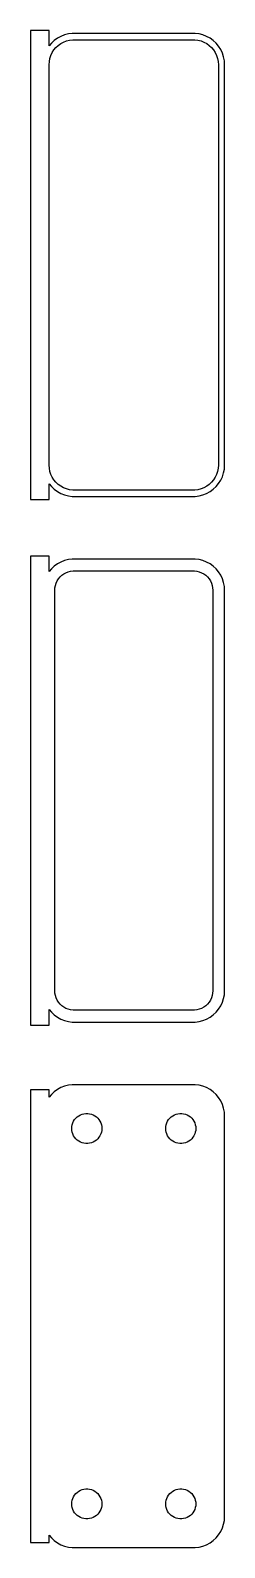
# Model space of a CAD drawing. Header units: metres. Extents: x -16 to 14, y 215 to 457.
import ezdxf

# ---------------------------------------------------------------- set-up
doc = ezdxf.new("R2010")
doc.units = ezdxf.units.M

msp = doc.modelspace()

# ---------------------------------------------------------------- linework, layer by layer
for p, q in [((-13.5, 457.49), (-16.5, 457.49)), ((-16.5, 457.49), (-16.5, 382.51)), ((-13.5, 454.993), (-13.5, 457.49)), ((-12.1791, 456.222), (-12.6871, 455.853)), ((-11.6289, 456.524), (-12.1791, 456.222)), ((-11.0451, 456.755), (-11.6289, 456.524)), ((-10.4369, 456.911), (-11.0451, 456.755)), ((-10.7361, 455.804), (-10.2495, 455.929)), ((-9.81395, 456.99), (-10.4369, 456.911)), ((-10.2495, 455.929), (-9.75116, 455.992)), ((9.81395, 456.99), (-9.81395, 456.99)), ((-9.75116, 455.992), (9.75116, 455.992)), ((9.75116, 455.992), (10.2495, 455.929)), ((10.4369, 456.911), (9.81395, 456.99)), ((10.2495, 455.929), (10.7361, 455.804)), ((11.0451, 456.755), (10.4369, 456.911)), ((11.6289, 456.524), (11.0451, 456.755)), ((12.1791, 456.222), (11.6289, 456.524)), ((12.6871, 455.853), (12.1791, 456.222)), ((-13.1448, 455.423), (-13.5, 454.993)), ((-13.3743, 452.995), (-13.2191, 453.472)), ((-13.2191, 453.472), (-13.0052, 453.927)), ((-12.6871, 455.853), (-13.1448, 455.423)), ((-13.0052, 453.927), (-12.7361, 454.351)), ((-12.7361, 454.351), (-12.4159, 454.738)), ((-12.4159, 454.738), (-12.0497, 455.082)), ((-12.0497, 455.082), (-11.6433, 455.377)), ((-11.6433, 455.377), (-11.2031, 455.619)), ((-11.2031, 455.619), (-10.7361, 455.804)), ((10.7361, 455.804), (11.2031, 455.619)), ((11.2031, 455.619), (11.6433, 455.377)), ((11.6433, 455.377), (12.0497, 455.082)), ((12.0497, 455.082), (12.4159, 454.738)), ((12.4159, 454.738), (12.7361, 454.351)), ((13.1448, 455.423), (12.6871, 455.853)), ((12.7361, 454.351), (13.0052, 453.927)), ((13.0052, 453.927), (13.2191, 453.472)), ((13.5451, 454.939), (13.1448, 455.423)), ((13.2191, 453.472), (13.3743, 452.995)), ((13.8815, 454.409), (13.5451, 454.939)), ((14.1489, 453.841), (13.8815, 454.409)), ((14.3429, 453.243), (14.1489, 453.841)), ((-13.5, 452), (-13.4684, 452.501)), ((-13.5, 388), (-13.5, 452)), ((-13.4684, 452.501), (-13.3743, 452.995)), ((13.3743, 452.995), (13.4684, 452.501)), ((13.4684, 452.501), (13.5, 452)), ((13.5, 452), (13.5, 388)), ((14.4606, 452.627), (14.3429, 453.243)), ((14.5, 452), (14.4606, 452.627)), ((14.5, 388), (14.5, 452)), ((-13.4684, 387.499), (-13.5, 388)), ((13.5, 388), (13.4684, 387.499)), ((14.4606, 387.373), (14.5, 388)), ((-13.3743, 387.005), (-13.4684, 387.499)), ((-13.2191, 386.528), (-13.3743, 387.005)), ((-13.0052, 386.073), (-13.2191, 386.528)), ((-12.7361, 385.649), (-13.0052, 386.073)), ((-12.4159, 385.262), (-12.7361, 385.649)), ((12.7361, 385.649), (12.4159, 385.262)), ((13.0052, 386.073), (12.7361, 385.649)), ((13.2191, 386.528), (13.0052, 386.073)), ((13.3743, 387.005), (13.2191, 386.528)), ((13.4684, 387.499), (13.3743, 387.005)), ((13.5451, 385.061), (13.8815, 385.591)), ((13.8815, 385.591), (14.1489, 386.159)), ((14.1489, 386.159), (14.3429, 386.757)), ((14.3429, 386.757), (14.4606, 387.373)), ((-13.5, 385.007), (-13.1448, 384.577)), ((-13.5, 382.51), (-13.5, 385.007)), ((-13.1448, 384.577), (-12.6871, 384.147)), ((-12.6871, 384.147), (-12.1791, 383.778)), ((-12.0497, 384.918), (-12.4159, 385.262)), ((-12.1791, 383.778), (-11.6289, 383.476)), ((-11.6433, 384.623), (-12.0497, 384.918)), ((-11.2031, 384.381), (-11.6433, 384.623)), ((-11.6289, 383.476), (-11.0451, 383.245)), ((-10.7361, 384.196), (-11.2031, 384.381)), ((-11.0451, 383.245), (-10.4369, 383.089)), ((-10.2495, 384.071), (-10.7361, 384.196)), ((-9.75116, 384.008), (-10.2495, 384.071)), ((9.75116, 384.008), (-9.75116, 384.008)), ((10.2495, 384.071), (9.75116, 384.008)), ((10.7361, 384.196), (10.2495, 384.071)), ((10.4369, 383.089), (11.0451, 383.245)), ((11.2031, 384.381), (10.7361, 384.196)), ((11.0451, 383.245), (11.6289, 383.476)), ((11.6433, 384.623), (11.2031, 384.381)), ((11.6289, 383.476), (12.1791, 383.778)), ((12.0497, 384.918), (11.6433, 384.623)), ((12.4159, 385.262), (12.0497, 384.918)), ((12.1791, 383.778), (12.6871, 384.147)), ((12.6871, 384.147), (13.1448, 384.577)), ((13.1448, 384.577), (13.5451, 385.061)), ((-16.5, 382.51), (-13.5, 382.51)), ((-10.4369, 383.089), (-9.81395, 383.01)), ((-9.81395, 383.01), (9.81395, 383.01)), ((9.81395, 383.01), (10.4369, 383.089)), ((-13.5, 373.479), (-16.5, 373.479)), ((-16.5, 373.479), (-16.5, 298.521)), ((-13.5, 370.993), (-13.5, 373.479)), ((-13.1448, 371.423), (-13.5, 370.993)), ((-12.6871, 371.853), (-13.1448, 371.423)), ((-12.1791, 372.222), (-12.6871, 371.853)), ((-11.6289, 372.524), (-12.1791, 372.222)), ((-11.0451, 372.755), (-11.6289, 372.524)), ((-10.4369, 372.911), (-11.0451, 372.755)), ((-10.4619, 370.961), (-10.0833, 371.058)), ((-9.81395, 372.99), (-10.4369, 372.911)), ((-10.0833, 371.058), (-9.69545, 371.107)), ((9.81395, 372.99), (-9.81395, 372.99)), ((-9.69545, 371.107), (9.69545, 371.107)), ((9.69545, 371.107), (10.0833, 371.058)), ((10.4369, 372.911), (9.81395, 372.99)), ((10.0833, 371.058), (10.4619, 370.961)), ((11.0451, 372.755), (10.4369, 372.911)), ((11.6289, 372.524), (11.0451, 372.755)), ((12.1791, 372.222), (11.6289, 372.524)), ((12.6871, 371.853), (12.1791, 372.222)), ((13.1448, 371.423), (12.6871, 371.853)), ((13.5451, 370.939), (13.1448, 371.423)), ((-12.5884, 368.39), (-12.5151, 368.774)), ((-12.5151, 368.774), (-12.3943, 369.146)), ((-12.3943, 369.146), (-12.2279, 369.5)), ((-12.2279, 369.5), (-12.0184, 369.83)), ((-12.0184, 369.83), (-11.7692, 370.131)), ((-11.7692, 370.131), (-11.4842, 370.399)), ((-11.4842, 370.399), (-11.168, 370.628)), ((-11.168, 370.628), (-10.8254, 370.817)), ((-10.8254, 370.817), (-10.4619, 370.961)), ((10.4619, 370.961), (10.8254, 370.817)), ((10.8254, 370.817), (11.168, 370.628)), ((11.168, 370.628), (11.4842, 370.399)), ((11.4842, 370.399), (11.7692, 370.131)), ((11.7692, 370.131), (12.0184, 369.83)), ((12.0184, 369.83), (12.2279, 369.5)), ((12.2279, 369.5), (12.3943, 369.146)), ((12.3943, 369.146), (12.5151, 368.774)), ((12.5151, 368.774), (12.5884, 368.39)), ((13.8815, 370.409), (13.5451, 370.939)), ((14.1489, 369.841), (13.8815, 370.409)), ((14.3429, 369.243), (14.1489, 369.841)), ((14.4606, 368.627), (14.3429, 369.243)), ((14.5, 368), (14.4606, 368.627)), ((-12.6129, 368), (-12.5884, 368.39)), ((-12.6129, 304), (-12.6129, 368)), ((12.5884, 368.39), (12.6129, 368)), ((12.6129, 368), (12.6129, 304)), ((14.5, 304), (14.5, 368)), ((-12.5884, 303.61), (-12.6129, 304)), ((-12.5151, 303.226), (-12.5884, 303.61)), ((-12.3943, 302.854), (-12.5151, 303.226)), ((12.5151, 303.226), (12.3943, 302.854)), ((12.5884, 303.61), (12.5151, 303.226)), ((12.6129, 304), (12.5884, 303.61)), ((14.3429, 302.757), (14.4606, 303.373)), ((14.4606, 303.373), (14.5, 304)), ((-13.5, 301.007), (-13.1448, 300.577)), ((-13.5, 298.521), (-13.5, 301.007)), ((-12.2279, 302.5), (-12.3943, 302.854)), ((-12.0184, 302.17), (-12.2279, 302.5)), ((-11.7692, 301.869), (-12.0184, 302.17)), ((-11.4842, 301.601), (-11.7692, 301.869)), ((-11.168, 301.372), (-11.4842, 301.601)), ((-10.8254, 301.183), (-11.168, 301.372)), ((-10.4619, 301.039), (-10.8254, 301.183)), ((-10.0833, 300.942), (-10.4619, 301.039)), ((-9.69545, 300.893), (-10.0833, 300.942)), ((9.69545, 300.893), (-9.69545, 300.893)), ((10.0833, 300.942), (9.69545, 300.893)), ((10.4619, 301.039), (10.0833, 300.942)), ((10.8254, 301.183), (10.4619, 301.039)), ((11.168, 301.372), (10.8254, 301.183)), ((11.4842, 301.601), (11.168, 301.372)), ((11.7692, 301.869), (11.4842, 301.601)), ((12.0184, 302.17), (11.7692, 301.869)), ((12.2279, 302.5), (12.0184, 302.17)), ((12.3943, 302.854), (12.2279, 302.5)), ((13.1448, 300.577), (13.5451, 301.061)), ((13.5451, 301.061), (13.8815, 301.591)), ((13.8815, 301.591), (14.1489, 302.159)), ((14.1489, 302.159), (14.3429, 302.757)), ((-16.5, 298.521), (-13.5, 298.521)), ((-13.1448, 300.577), (-12.6871, 300.147)), ((-12.6871, 300.147), (-12.1791, 299.778)), ((-12.1791, 299.778), (-11.6289, 299.476)), ((-11.6289, 299.476), (-11.0451, 299.245)), ((-11.0451, 299.245), (-10.4369, 299.089)), ((-10.4369, 299.089), (-9.81395, 299.01)), ((-9.81395, 299.01), (9.81395, 299.01)), ((9.81395, 299.01), (10.4369, 299.089)), ((10.4369, 299.089), (11.0451, 299.245)), ((11.0451, 299.245), (11.6289, 299.476)), ((11.6289, 299.476), (12.1791, 299.778)), ((12.1791, 299.778), (12.6871, 300.147)), ((12.6871, 300.147), (13.1448, 300.577)), ((-11.0451, 288.755), (-11.6289, 288.524)), ((-10.4369, 288.911), (-11.0451, 288.755)), ((-9.81395, 288.99), (-10.4369, 288.911)), ((9.81395, 288.99), (-9.81395, 288.99)), ((10.4369, 288.911), (9.81395, 288.99)), ((11.0451, 288.755), (10.4369, 288.911)), ((11.6289, 288.524), (11.0451, 288.755)), ((-13.5, 288.153), (-16.5, 288.153)), ((-16.5, 288.153), (-16.5, 215.847)), ((-13.5, 286.993), (-13.5, 288.153)), ((-13.1448, 287.423), (-13.5, 286.993)), ((-12.6871, 287.853), (-13.1448, 287.423)), ((-12.1791, 288.222), (-12.6871, 287.853)), ((-11.6289, 288.524), (-12.1791, 288.222)), ((12.1791, 288.222), (11.6289, 288.524)), ((12.6871, 287.853), (12.1791, 288.222)), ((13.1448, 287.423), (12.6871, 287.853)), ((13.5451, 286.939), (13.1448, 287.423)), ((13.8815, 286.409), (13.5451, 286.939)), ((14.1489, 285.841), (13.8815, 286.409)), ((-9.24951, 283.643), (-9.02982, 283.849)), ((-9.02982, 283.849), (-8.78598, 284.026)), ((-8.78598, 284.026), (-8.52187, 284.172)), ((-8.52187, 284.172), (-8.24164, 284.283)), ((-8.24164, 284.283), (-7.94971, 284.357)), ((-7.94971, 284.357), (-7.6507, 284.395)), ((-7.6507, 284.395), (-7.34929, 284.395)), ((-7.34929, 284.395), (-7.05028, 284.357)), ((-7.05028, 284.357), (-6.75835, 284.283)), ((-6.75835, 284.283), (-6.47812, 284.172)), ((-6.47812, 284.172), (-6.214, 284.026)), ((-6.214, 284.026), (-5.97017, 283.849)), ((-5.97017, 283.849), (-5.75047, 283.643)), ((5.75047, 283.643), (5.97017, 283.849)), ((5.97017, 283.849), (6.214, 284.026)), ((6.214, 284.026), (6.47812, 284.172)), ((6.47812, 284.172), (6.75835, 284.283)), ((6.75835, 284.283), (7.05028, 284.357)), ((7.05028, 284.357), (7.34929, 284.395)), ((7.34929, 284.395), (7.6507, 284.395)), ((7.6507, 284.395), (7.94971, 284.357)), ((7.94971, 284.357), (8.24164, 284.283)), ((8.24164, 284.283), (8.52187, 284.172)), ((8.52187, 284.172), (8.78598, 284.026)), ((8.78598, 284.026), (9.02982, 283.849)), ((9.02982, 283.849), (9.24951, 283.643)), ((14.3429, 285.243), (14.1489, 285.841)), ((14.4606, 284.627), (14.3429, 285.243)), ((14.5, 284), (14.4606, 284.627)), ((14.5, 220), (14.5, 284)), ((-9.89999, 282), (-9.88107, 282.301)), ((-9.88107, 281.699), (-9.89999, 282)), ((-9.88107, 282.301), (-9.82458, 282.597)), ((-9.82458, 281.403), (-9.88107, 281.699)), ((-9.82458, 282.597), (-9.73146, 282.883)), ((-9.73146, 281.117), (-9.82458, 281.403)), ((-9.73146, 282.883), (-9.60313, 283.156)), ((-9.60313, 283.156), (-9.44164, 283.411)), ((-9.44164, 283.411), (-9.24951, 283.643)), ((-5.75047, 283.643), (-5.55835, 283.411)), ((-5.55835, 283.411), (-5.39685, 283.156)), ((-5.39685, 283.156), (-5.26852, 282.883)), ((-5.26852, 282.883), (-5.1754, 282.597)), ((-5.1754, 281.403), (-5.26852, 281.117)), ((-5.1754, 282.597), (-5.11891, 282.301)), ((-5.11891, 281.699), (-5.1754, 281.403)), ((-5.11891, 282.301), (-5.09999, 282)), ((-5.09999, 282), (-5.11891, 281.699)), ((5.09999, 282), (5.11891, 282.301)), ((5.11891, 281.699), (5.09999, 282)), ((5.11891, 282.301), (5.1754, 282.597)), ((5.1754, 281.403), (5.11891, 281.699)), ((5.1754, 282.597), (5.26852, 282.883)), ((5.26852, 281.117), (5.1754, 281.403)), ((5.26852, 282.883), (5.39685, 283.156)), ((5.39685, 283.156), (5.55835, 283.411)), ((5.55835, 283.411), (5.75047, 283.643)), ((9.24951, 283.643), (9.44164, 283.411)), ((9.44164, 283.411), (9.60313, 283.156)), ((9.60313, 283.156), (9.73146, 282.883)), ((9.73146, 282.883), (9.82458, 282.597)), ((9.82458, 281.403), (9.73146, 281.117)), ((9.82458, 282.597), (9.88107, 282.301)), ((9.88107, 281.699), (9.82458, 281.403)), ((9.88107, 282.301), (9.89999, 282)), ((9.89999, 282), (9.88107, 281.699)), ((-9.60313, 280.844), (-9.73146, 281.117)), ((-9.44164, 280.589), (-9.60313, 280.844)), ((-9.24951, 280.357), (-9.44164, 280.589)), ((-9.02982, 280.151), (-9.24951, 280.357)), ((-8.78598, 279.974), (-9.02982, 280.151)), ((-8.52187, 279.828), (-8.78598, 279.974)), ((-8.24164, 279.717), (-8.52187, 279.828)), ((-7.94971, 279.643), (-8.24164, 279.717)), ((-7.6507, 279.605), (-7.94971, 279.643)), ((-7.34929, 279.605), (-7.6507, 279.605)), ((-7.05028, 279.643), (-7.34929, 279.605)), ((-6.75835, 279.717), (-7.05028, 279.643)), ((-6.47812, 279.828), (-6.75835, 279.717)), ((-6.214, 279.974), (-6.47812, 279.828)), ((-5.97017, 280.151), (-6.214, 279.974)), ((-5.75047, 280.357), (-5.97017, 280.151)), ((-5.55835, 280.589), (-5.75047, 280.357)), ((-5.39685, 280.844), (-5.55835, 280.589)), ((-5.26852, 281.117), (-5.39685, 280.844)), ((5.39685, 280.844), (5.26852, 281.117)), ((5.55835, 280.589), (5.39685, 280.844)), ((5.75047, 280.357), (5.55835, 280.589)), ((5.97017, 280.151), (5.75047, 280.357)), ((6.214, 279.974), (5.97017, 280.151)), ((6.47812, 279.828), (6.214, 279.974)), ((6.75835, 279.717), (6.47812, 279.828)), ((7.05028, 279.643), (6.75835, 279.717)), ((7.34929, 279.605), (7.05028, 279.643)), ((7.6507, 279.605), (7.34929, 279.605)), ((7.94971, 279.643), (7.6507, 279.605)), ((8.24164, 279.717), (7.94971, 279.643)), ((8.52187, 279.828), (8.24164, 279.717)), ((8.78598, 279.974), (8.52187, 279.828)), ((9.02982, 280.151), (8.78598, 279.974)), ((9.24951, 280.357), (9.02982, 280.151)), ((9.44164, 280.589), (9.24951, 280.357)), ((9.60313, 280.844), (9.44164, 280.589)), ((9.73146, 281.117), (9.60313, 280.844)), ((-9.73146, 222.883), (-9.60313, 223.156)), ((-9.60313, 223.156), (-9.44164, 223.411)), ((-9.44164, 223.411), (-9.24951, 223.643)), ((-9.24951, 223.643), (-9.02982, 223.849)), ((-9.02982, 223.849), (-8.78598, 224.026)), ((-8.78598, 224.026), (-8.52187, 224.172)), ((-8.52187, 224.172), (-8.24164, 224.283)), ((-8.24164, 224.283), (-7.94971, 224.357)), ((-7.94971, 224.357), (-7.6507, 224.395)), ((-7.6507, 224.395), (-7.34929, 224.395)), ((-7.34929, 224.395), (-7.05028, 224.357)), ((-7.05028, 224.357), (-6.75835, 224.283)), ((-6.75835, 224.283), (-6.47812, 224.172)), ((-6.47812, 224.172), (-6.214, 224.026)), ((-6.214, 224.026), (-5.97017, 223.849)), ((-5.97017, 223.849), (-5.75047, 223.643)), ((-5.75047, 223.643), (-5.55835, 223.411)), ((-5.55835, 223.411), (-5.39685, 223.156)), ((-5.39685, 223.156), (-5.26852, 222.883)), ((5.26852, 222.883), (5.39685, 223.156)), ((5.39685, 223.156), (5.55835, 223.411)), ((5.55835, 223.411), (5.75047, 223.643)), ((5.75047, 223.643), (5.97017, 223.849)), ((5.97017, 223.849), (6.214, 224.026)), ((6.214, 224.026), (6.47812, 224.172)), ((6.47812, 224.172), (6.75835, 224.283)), ((6.75835, 224.283), (7.05028, 224.357)), ((7.05028, 224.357), (7.34929, 224.395)), ((7.34929, 224.395), (7.6507, 224.395)), ((7.6507, 224.395), (7.94971, 224.357)), ((7.94971, 224.357), (8.24164, 224.283)), ((8.24164, 224.283), (8.52187, 224.172)), ((8.52187, 224.172), (8.78598, 224.026)), ((8.78598, 224.026), (9.02982, 223.849)), ((9.02982, 223.849), (9.24951, 223.643)), ((9.24951, 223.643), (9.44164, 223.411)), ((9.44164, 223.411), (9.60313, 223.156)), ((9.60313, 223.156), (9.73146, 222.883)), ((-9.89999, 222), (-9.88107, 222.301)), ((-9.88107, 221.699), (-9.89999, 222)), ((-9.88107, 222.301), (-9.82458, 222.597)), ((-9.82458, 221.403), (-9.88107, 221.699)), ((-9.82458, 222.597), (-9.73146, 222.883)), ((-9.73146, 221.117), (-9.82458, 221.403)), ((-9.60313, 220.844), (-9.73146, 221.117)), ((-9.44164, 220.589), (-9.60313, 220.844)), ((-5.39685, 220.844), (-5.55835, 220.589)), ((-5.26852, 221.117), (-5.39685, 220.844)), ((-5.26852, 222.883), (-5.1754, 222.597)), ((-5.1754, 221.403), (-5.26852, 221.117)), ((-5.1754, 222.597), (-5.11891, 222.301)), ((-5.11891, 221.699), (-5.1754, 221.403)), ((-5.11891, 222.301), (-5.09999, 222)), ((-5.09999, 222), (-5.11891, 221.699)), ((5.09999, 222), (5.11891, 222.301)), ((5.11891, 221.699), (5.09999, 222)), ((5.11891, 222.301), (5.1754, 222.597)), ((5.1754, 221.403), (5.11891, 221.699)), ((5.1754, 222.597), (5.26852, 222.883)), ((5.26852, 221.117), (5.1754, 221.403)), ((5.39685, 220.844), (5.26852, 221.117)), ((5.55835, 220.589), (5.39685, 220.844)), ((9.60313, 220.844), (9.44164, 220.589)), ((9.73146, 221.117), (9.60313, 220.844)), ((9.73146, 222.883), (9.82458, 222.597)), ((9.82458, 221.403), (9.73146, 221.117)), ((9.82458, 222.597), (9.88107, 222.301)), ((9.88107, 221.699), (9.82458, 221.403)), ((9.88107, 222.301), (9.89999, 222)), ((9.89999, 222), (9.88107, 221.699)), ((-9.24951, 220.357), (-9.44164, 220.589)), ((-9.02982, 220.151), (-9.24951, 220.357)), ((-8.78598, 219.974), (-9.02982, 220.151)), ((-8.52187, 219.828), (-8.78598, 219.974)), ((-8.24164, 219.717), (-8.52187, 219.828)), ((-7.94971, 219.643), (-8.24164, 219.717)), ((-7.6507, 219.605), (-7.94971, 219.643)), ((-7.34929, 219.605), (-7.6507, 219.605)), ((-7.05028, 219.643), (-7.34929, 219.605)), ((-6.75835, 219.717), (-7.05028, 219.643)), ((-6.47812, 219.828), (-6.75835, 219.717)), ((-6.214, 219.974), (-6.47812, 219.828)), ((-5.97017, 220.151), (-6.214, 219.974)), ((-5.75047, 220.357), (-5.97017, 220.151)), ((-5.55835, 220.589), (-5.75047, 220.357)), ((5.75047, 220.357), (5.55835, 220.589)), ((5.97017, 220.151), (5.75047, 220.357)), ((6.214, 219.974), (5.97017, 220.151)), ((6.47812, 219.828), (6.214, 219.974)), ((6.75835, 219.717), (6.47812, 219.828)), ((7.05028, 219.643), (6.75835, 219.717)), ((7.34929, 219.605), (7.05028, 219.643)), ((7.6507, 219.605), (7.34929, 219.605)), ((7.94971, 219.643), (7.6507, 219.605)), ((8.24164, 219.717), (7.94971, 219.643)), ((8.52187, 219.828), (8.24164, 219.717)), ((8.78598, 219.974), (8.52187, 219.828)), ((9.02982, 220.151), (8.78598, 219.974)), ((9.24951, 220.357), (9.02982, 220.151)), ((9.44164, 220.589), (9.24951, 220.357)), ((14.1489, 218.159), (14.3429, 218.757)), ((14.3429, 218.757), (14.4606, 219.373)), ((14.4606, 219.373), (14.5, 220)), ((-16.5, 215.847), (-13.5, 215.847)), ((-13.5, 215.847), (-13.5, 217.007)), ((-13.5, 217.007), (-13.1448, 216.577)), ((-13.1448, 216.577), (-12.6871, 216.147)), ((-12.6871, 216.147), (-12.1791, 215.778)), ((12.1791, 215.778), (12.6871, 216.147)), ((12.6871, 216.147), (13.1448, 216.577)), ((13.1448, 216.577), (13.5451, 217.061)), ((13.5451, 217.061), (13.8815, 217.591)), ((13.8815, 217.591), (14.1489, 218.159)), ((-12.1791, 215.778), (-11.6289, 215.476)), ((-11.6289, 215.476), (-11.0451, 215.245)), ((-11.0451, 215.245), (-10.4369, 215.089)), ((-10.4369, 215.089), (-9.81395, 215.01)), ((-9.81395, 215.01), (9.81395, 215.01)), ((9.81395, 215.01), (10.4369, 215.089)), ((10.4369, 215.089), (11.0451, 215.245)), ((11.0451, 215.245), (11.6289, 215.476)), ((11.6289, 215.476), (12.1791, 215.778))]:
    msp.add_line(p, q)

doc.saveas('drawing.dxf')
